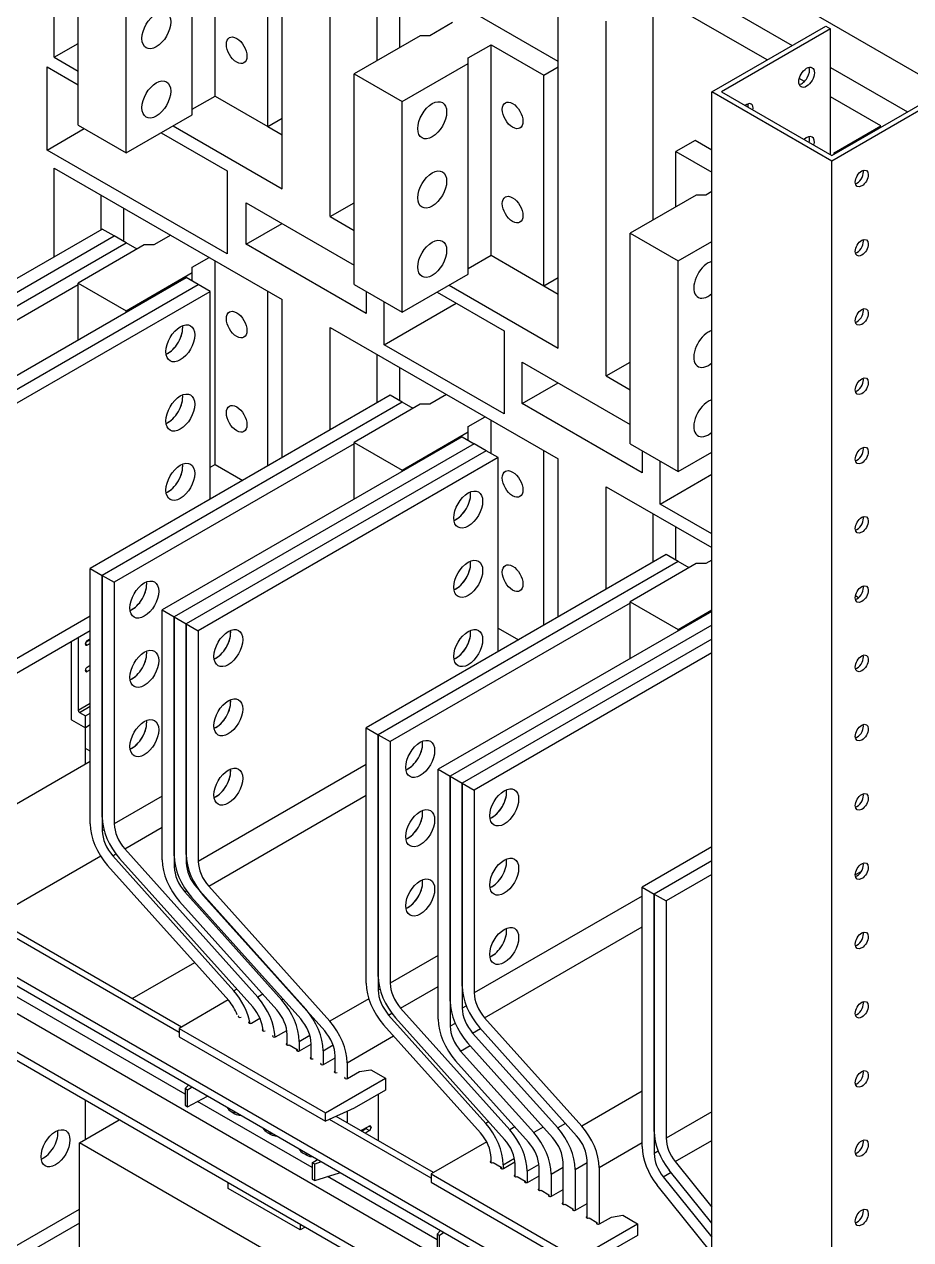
# Model space of a CAD drawing. Header units: millimetres. Extents: x -116965 to 323937, y 291661 to 566926.
# Drawn here: x -20397.6 to -20267, y 325416.1 to 325595.1 of the extents above; entities that cross this region are included whole.
import ezdxf

# ---------------------------------------------------------------- set-up
doc = ezdxf.new("R2010")
doc.units = ezdxf.units.MM
doc.layers.add('ALPHA', color=255, linetype='Continuous')

msp = doc.modelspace()

# ---------------------------------------------------------------- linework, layer by layer
at = {"layer": 'ALPHA'}
for p, q in [((-20397.046915, 325663.562558), (-20212.492046, 325557.009754)), ((-20397.046915, 325657.030585), (-20284.440162, 325592.017045)), ((-20393.157827, 325590.28199), (-20393.157828, 325642.53777)), ((-20359.570255, 325570.890196), (-20359.570256, 325623.145977)), ((-20345.604897, 325589.771679), (-20345.604897, 325623.043915)), ((-20352.499187, 325566.807713), (-20352.499188, 325619.063494)), ((-20369.46975, 325584.566514), (-20369.469751, 325615.593383)), ((-20372.828507, 325581.810838), (-20372.828508, 325612.837707)), ((-20389.622294, 325580.279906), (-20389.622294, 325611.306776)), ((-20361.691576, 325580.075782), (-20361.691576, 325611.102652)), ((-20382.551226, 325576.197423), (-20382.551226, 325607.224293)), ((-20318.911616, 325589.669617), (-20339.417712, 325601.508818)), ((-20342.246139, 325591.710858), (-20342.24614, 325599.875824)), ((-20318.911615, 325547.415919), (-20318.911616, 325599.6717)), ((-20304.946257, 325566.297402), (-20304.946257, 325599.569638)), ((-20288.152472, 325589.873742), (-20304.946257, 325599.569638)), ((-20334.467965, 325595.385093), (-20337.826722, 325593.445914)), ((-20311.840548, 325543.333436), (-20311.840548, 325595.589217)), ((-20296.284197, 325585.178888), (-20279.490411, 325594.874785)), ((-20278.783304, 325594.466537), (-20294.869984, 325585.178888)), ((-20279.490411, 325594.874785), (-20278.783304, 325594.466537)), ((-20278.783304, 325575.89124), (-20278.783304, 325594.466537)), ((-20393.157827, 325590.28199), (-20389.622294, 325592.323231)), ((-20339.240936, 325593.445914), (-20348.963654, 325587.832499)), ((-20337.826722, 325593.445914), (-20339.240936, 325593.445914)), ((-20332.169868, 325590.179927), (-20328.811111, 325592.119107)), ((-20328.811111, 325592.119107), (-20321.032936, 325587.628376)), ((-20328.81111, 325561.092237), (-20328.811111, 325592.119107)), ((-20394.218488, 325588.853121), (-20389.622294, 325586.199507)), ((-20394.218487, 325576.605672), (-20394.218488, 325588.853121)), ((-20393.157827, 325590.28199), (-20389.622294, 325588.240748)), ((-20341.892586, 325583.750017), (-20332.169868, 325589.363431)), ((-20332.169868, 325589.363431), (-20332.169868, 325590.179927)), ((-20332.169868, 325558.336561), (-20332.169868, 325589.363431)), ((-20321.032936, 325587.628376), (-20318.911616, 325588.85312)), ((-20278.783304, 325588.751057), (-20267.469599, 325582.219086)), ((-20348.963654, 325587.832499), (-20341.892586, 325583.750017)), ((-20348.963654, 325556.80563), (-20348.963654, 325587.832499)), ((-20321.032936, 325556.601506), (-20321.032936, 325587.628376)), ((-20282.647957, 325586.695708), (-20283.403936, 325587.132173)), ((-20296.284197, 325115.693354), (-20296.284197, 325585.178888)), ((-20278.606528, 325574.972681), (-20296.284197, 325585.178888)), ((-20294.869984, 325585.178888), (-20278.606528, 325575.789178)), ((-20278.606528, 325575.789178), (-20262.519848, 325585.076826)), ((-20372.828507, 325582.627334), (-20369.46975, 325584.566514)), ((-20369.46975, 325584.566514), (-20361.691576, 325580.075782)), ((-20341.892586, 325552.723147), (-20341.892586, 325583.750017)), ((-20271.358685, 325580.177844), (-20278.783304, 325584.46445)), ((-20261.812742, 325584.668578), (-20278.606528, 325574.972681)), ((-20382.551226, 325576.197423), (-20372.828507, 325581.810838)), ((-20394.218487, 325576.605672), (-20388.73841, 325579.769596)), ((-20389.622294, 325580.279906), (-20382.551226, 325576.197423)), ((-20375.656934, 325580.177844), (-20359.570255, 325570.890196)), ((-20361.691576, 325580.075782), (-20359.570255, 325581.300527)), ((-20361.691576, 325580.075783), (-20359.570255, 325578.851038)), ((-20278.252976, 325576.197423), (-20271.358685, 325580.177844)), ((-20377.424701, 325579.157224), (-20367.701983, 325573.54381)), ((-20298.759073, 325578.034541), (-20301.5875, 325576.401548)), ((-20296.284197, 325576.605671), (-20298.759073, 325578.034541)), ((-20367.701983, 325561.296361), (-20394.218487, 325576.605672)), ((-20301.5875, 325576.401548), (-20296.284197, 325573.339685)), ((-20301.5875, 325568.236582), (-20301.5875, 325576.401548)), ((-20278.252976, 325575.993301), (-20278.252976, 325576.197423)), ((-20278.076201, 325576.095362), (-20278.252976, 325576.197423)), ((-20278.606528, 325105.487147), (-20278.606528, 325574.972681)), ((-20393.157827, 325560.888113), (-20393.157827, 325573.952058)), ((-20393.157827, 325573.952058), (-20359.570255, 325554.560264)), ((-20367.701983, 325573.54381), (-20367.701983, 325561.296361)), ((-20386.263536, 325564.868534), (-20386.263536, 325569.971637)), ((-20298.582296, 325569.971637), (-20308.305014, 325564.358223)), ((-20297.168082, 325569.971637), (-20298.582296, 325569.971637)), ((-20296.284197, 325570.481948), (-20297.168082, 325569.971637)), ((-20382.904779, 325563.133478), (-20382.904779, 325568.032458)), ((-20364.873556, 325568.848954), (-20348.963654, 325559.663368)), ((-20364.873556, 325562.72523), (-20364.873556, 325568.848954)), ((-20352.499187, 325566.807713), (-20348.963654, 325568.848954)), ((-20364.873556, 325562.72523), (-20359.570255, 325565.787092)), ((-20352.499187, 325566.807713), (-20348.963654, 325564.766472)), ((-20430.280933, 325539.455077), (-20386.086759, 325564.970596)), ((-20428.513166, 325538.434456), (-20384.318992, 325563.949975)), ((-20428.513166, 325538.434456), (-20384.318992, 325563.949975)), ((-20384.318992, 325563.949975), (-20386.086759, 325564.970596)), ((-20382.551225, 325562.929354), (-20384.318992, 325563.949975)), ((-20376.010488, 325564.052037), (-20378.485361, 325562.623168)), ((-20308.305014, 325564.358223), (-20301.233946, 325560.27574)), ((-20308.305014, 325533.331353), (-20308.305014, 325564.358223)), ((-20426.745399, 325537.413835), (-20382.551225, 325562.929354)), ((-20426.745399, 325537.413835), (-20382.551225, 325562.929354)), ((-20379.899575, 325562.623168), (-20389.622293, 325557.009754)), ((-20380.960235, 325562.010796), (-20382.551225, 325562.929354)), ((-20378.485361, 325562.623168), (-20379.899575, 325562.623168)), ((-20347.195886, 325552.519023), (-20364.873556, 325562.72523)), ((-20301.233946, 325560.27574), (-20296.284197, 325563.133479)), ((-20372.828507, 325559.357182), (-20370.353634, 325560.786051)), ((-20369.46975, 325530.269491), (-20369.46975, 325560.27574)), ((-20332.169868, 325559.153058), (-20328.81111, 325561.092237)), ((-20328.81111, 325561.092237), (-20321.032936, 325556.601506)), ((-20301.233946, 325529.24887), (-20301.233946, 325560.27574)), ((-20382.551225, 325552.927271), (-20372.828507, 325558.540685)), ((-20372.828507, 325558.540685), (-20372.828507, 325559.357182)), ((-20372.828507, 325557.31594), (-20372.828507, 325558.540685)), ((-20341.892586, 325552.723147), (-20332.169868, 325558.336561)), ((-20424.977632, 325536.393215), (-20389.622293, 325556.80563)), ((-20417.906564, 325532.310732), (-20373.712391, 325557.826251)), ((-20416.138797, 325531.290111), (-20371.944624, 325556.80563)), ((-20416.138797, 325531.290111), (-20371.944624, 325556.80563)), ((-20389.622293, 325557.009754), (-20382.551225, 325552.927271)), ((-20389.622293, 325548.640664), (-20389.622293, 325557.009754)), ((-20371.944624, 325556.80563), (-20373.712391, 325557.826251)), ((-20370.176857, 325555.785009), (-20371.944624, 325556.80563)), ((-20348.963654, 325556.80563), (-20341.892586, 325552.723147)), ((-20334.998295, 325556.703568), (-20318.911615, 325547.415919)), ((-20321.032936, 325556.601506), (-20318.911615, 325557.826251)), ((-20321.032936, 325556.601506), (-20318.911615, 325555.376761)), ((-20414.371031, 325530.26949), (-20370.176857, 325555.785009)), ((-20370.176856, 325525.166388), (-20370.176857, 325555.785009)), ((-20361.691575, 325530.065367), (-20361.691575, 325555.785009)), ((-20359.570255, 325531.290112), (-20359.570255, 325554.560264)), ((-20347.195886, 325555.785009), (-20347.195886, 325552.519023)), ((-20336.766061, 325555.682947), (-20326.866567, 325549.967471)), ((-20382.551225, 325552.723147), (-20382.551225, 325552.927271)), ((-20344.544236, 325547.92623), (-20344.544236, 325554.254078)), ((-20344.544236, 325547.92623), (-20333.937634, 325554.049954)), ((-20352.499187, 325535.372595), (-20352.499187, 325550.477781)), ((-20352.499187, 325550.477781), (-20318.911615, 325531.085988)), ((-20326.866567, 325549.967471), (-20326.866566, 325537.720022)), ((-20326.866566, 325537.720022), (-20344.544236, 325547.92623)), ((-20345.604896, 325539.353016), (-20345.604896, 325546.497361)), ((-20342.246139, 325539.659202), (-20342.246139, 325544.558181)), ((-20324.214916, 325545.374678), (-20308.305014, 325536.189091)), ((-20324.214916, 325539.250953), (-20324.214916, 325545.374678)), ((-20311.840548, 325543.333436), (-20308.305014, 325545.374678)), ((-20324.214916, 325539.250953), (-20318.911615, 325542.312816)), ((-20311.840548, 325543.333436), (-20308.305014, 325541.292195)), ((-20343.660352, 325540.475698), (-20387.854526, 325514.96018)), ((-20341.892585, 325539.455078), (-20343.660352, 325540.475698)), ((-20335.351848, 325540.57776), (-20337.826721, 325539.148891)), ((-20341.892585, 325539.455078), (-20386.086759, 325513.93956)), ((-20341.892585, 325539.455078), (-20386.086759, 325513.93956)), ((-20339.240935, 325539.148891), (-20348.963653, 325533.535477)), ((-20340.301595, 325538.536519), (-20341.892585, 325539.455078)), ((-20337.826721, 325539.148891), (-20339.240935, 325539.148891)), ((-20306.537247, 325529.044746), (-20324.214916, 325539.250953)), ((-20332.169867, 325535.882905), (-20329.694994, 325537.311774)), ((-20328.81111, 325531.902485), (-20328.81111, 325536.801464)), ((-20341.892585, 325529.452994), (-20332.169867, 325535.066409)), ((-20332.169867, 325535.066409), (-20332.169867, 325535.882905)), ((-20332.169867, 325533.841664), (-20332.169867, 325535.066409)), ((-20348.963653, 325533.331353), (-20384.318992, 325512.918939)), ((-20333.053751, 325534.351974), (-20377.247925, 325508.836455)), ((-20331.285983, 325533.331353), (-20375.480157, 325507.815835)), ((-20348.963653, 325533.535477), (-20341.892585, 325529.452994)), ((-20348.963653, 325525.166387), (-20348.963653, 325533.535477)), ((-20333.053751, 325534.351974), (-20331.285984, 325533.331353)), ((-20329.518216, 325532.310733), (-20331.285983, 325533.331353)), ((-20308.305014, 325533.331353), (-20301.233946, 325529.24887)), ((-20329.518216, 325532.310733), (-20373.71239, 325506.795215)), ((-20329.518216, 325532.310733), (-20373.71239, 325506.795215)), ((-20327.75045, 325531.290112), (-20371.944623, 325505.774594)), ((-20327.75045, 325531.290112), (-20329.518216, 325532.310733)), ((-20327.75045, 325502.712731), (-20327.75045, 325531.290112)), ((-20321.032935, 325506.59109), (-20321.032935, 325532.310733)), ((-20306.537247, 325532.310732), (-20306.537247, 325529.044746)), ((-20301.233946, 325529.24887), (-20296.284197, 325532.106609)), ((-20370.176856, 325529.861243), (-20369.46975, 325530.269491)), ((-20369.46975, 325530.269491), (-20365.403885, 325527.922064)), ((-20318.911615, 325507.815835), (-20318.911615, 325531.085988)), ((-20303.885596, 325524.451953), (-20303.885596, 325530.779801)), ((-20341.892585, 325529.24887), (-20341.892585, 325529.452994)), ((-20303.885596, 325524.451953), (-20296.284197, 325528.840623)), ((-20311.840547, 325511.898318), (-20311.840547, 325527.003505)), ((-20311.840547, 325527.003505), (-20296.284197, 325518.022042)), ((-20296.284197, 325520.063283), (-20303.885596, 325524.451953)), ((-20304.946256, 325515.878739), (-20304.946256, 325523.023084)), ((-20301.587499, 325516.184925), (-20301.587499, 325521.083905)), ((-20303.001713, 325517.001422), (-20347.195886, 325491.485903)), ((-20301.233946, 325515.980801), (-20303.001713, 325517.001422)), ((-20301.233946, 325515.980801), (-20345.428119, 325490.465282)), ((-20301.233946, 325515.980801), (-20345.428119, 325490.465282)), ((-20298.582295, 325515.674615), (-20308.305013, 325510.061201)), ((-20299.642955, 325515.062242), (-20301.233946, 325515.980801)), ((-20297.168082, 325515.674615), (-20298.582295, 325515.674615)), ((-20296.284197, 325516.184926), (-20297.168082, 325515.674615)), ((-20387.854526, 325514.96018), (-20386.086759, 325513.93956)), ((-20387.854526, 325477.310717), (-20387.854526, 325514.96018)), ((-20386.086759, 325513.93956), (-20384.318992, 325512.918939)), ((-20386.086759, 325478.331338), (-20386.086759, 325513.93956)), ((-20386.086759, 325513.93956), (-20386.086759, 325476.290097)), ((-20384.318992, 325512.918939), (-20384.318992, 325477.310717)), ((-20308.305013, 325509.857076), (-20343.660352, 325489.444661)), ((-20308.305013, 325510.061201), (-20301.233946, 325505.978718)), ((-20308.305013, 325501.692111), (-20308.305013, 325510.061201)), ((-20274.672772, 325510.647783), (-20275.115664, 325510.903487)), ((-20377.247925, 325508.836455), (-20375.480158, 325507.815834)), ((-20377.247924, 325472.003489), (-20377.247925, 325508.836455)), ((-20296.284197, 325508.632332), (-20336.589285, 325485.362178)), ((-20301.233946, 325505.978718), (-20296.284197, 325508.836456)), ((-20387.854526, 325507.929339), (-20414.37103, 325492.620028)), ((-20375.480158, 325507.815834), (-20375.480157, 325470.982868)), ((-20375.480157, 325507.815835), (-20373.71239, 325506.795215)), ((-20375.480157, 325472.615862), (-20375.480157, 325507.815835)), ((-20373.71239, 325506.795215), (-20373.71239, 325471.595241)), ((-20373.71239, 325506.795215), (-20371.944623, 325505.774594)), ((-20373.71239, 325472.819986), (-20373.71239, 325506.795215)), ((-20296.284197, 325506.591091), (-20334.821518, 325484.341558)), ((-20296.284197, 325506.591091), (-20334.821518, 325484.341558)), ((-20415.665447, 325489.758921), (-20387.854526, 325505.815564)), ((-20389.622292, 325504.794944), (-20389.622292, 325494.041538)), ((-20388.469731, 325504.163421), (-20387.854526, 325504.487724)), ((-20388.305721, 325504.33233), (-20387.854526, 325504.611022)), ((-20371.944623, 325505.774594), (-20371.944623, 325471.799366)), ((-20296.284197, 325504.549849), (-20333.053751, 325483.320937)), ((-20296.284197, 325504.549849), (-20333.053751, 325483.320937)), ((-20327.75045, 325506.182842), (-20324.745245, 325504.447787)), ((-20301.233946, 325505.774594), (-20301.233946, 325505.978718)), ((-20390.695815, 325504.175145), (-20390.695815, 325492.777862)), ((-20390.622592, 325492.6758), (-20390.622592, 325504.217421)), ((-20388.561632, 325503.822392), (-20388.561632, 325503.87858)), ((-20388.307985, 325503.662937), (-20388.561382, 325503.809236)), ((-20387.854526, 325503.901977), (-20388.307985, 325503.662937)), ((-20296.284197, 325502.508608), (-20331.285984, 325482.300316)), ((-20388.561632, 325499.91389), (-20388.561632, 325499.970079)), ((-20388.305721, 325499.755641), (-20388.561471, 325499.903298)), ((-20388.307985, 325500.42242), (-20387.854526, 325500.70699)), ((-20387.854526, 325499.997945), (-20388.305721, 325499.755641)), ((-20296.284197, 325395.547555), (-20469.878912, 325495.77251)), ((-20296.284197, 325394.32281), (-20469.878912, 325494.547765)), ((-20387.854526, 325495.062159), (-20389.622292, 325494.041538)), ((-20389.445516, 325493.735352), (-20387.854526, 325494.65391)), ((-20389.445516, 325493.735352), (-20388.561632, 325493.225042)), ((-20390.622592, 325492.6758), (-20388.561632, 325491.485904)), ((-20388.561632, 325493.225042), (-20387.854526, 325493.63329)), ((-20388.561632, 325491.485904), (-20388.561632, 325493.225042)), ((-20387.854526, 325491.894152), (-20388.561632, 325491.485904)), ((-20388.561632, 325486.178676), (-20388.561632, 325491.485904)), ((-20347.195886, 325491.485903), (-20345.428119, 325490.465282)), ((-20347.195886, 325453.83644), (-20347.195886, 325491.485903)), ((-20345.428119, 325490.465282), (-20343.660352, 325489.444661)), ((-20345.428119, 325454.857061), (-20345.428119, 325490.465282)), ((-20345.428119, 325490.465282), (-20345.428119, 325452.815819)), ((-20296.284197, 325390.240327), (-20466.696931, 325488.628165)), ((-20387.854526, 325488.015794), (-20388.561632, 325488.424042)), ((-20343.660352, 325489.444661), (-20343.660352, 325453.83644)), ((-20415.083341, 325470.86636), (-20387.854526, 325486.586924)), ((-20296.284197, 325384.524851), (-20469.878912, 325484.749806)), ((-20347.195886, 325486.088056), (-20371.944623, 325471.799366)), ((-20336.589285, 325485.362178), (-20334.821518, 325484.341558)), ((-20336.589284, 325448.529212), (-20336.589285, 325485.362178)), ((-20296.284197, 325383.300106), (-20469.878912, 325483.525061)), ((-20334.821518, 325484.341558), (-20334.821517, 325447.508592)), ((-20334.821518, 325484.341558), (-20333.053751, 325483.320937)), ((-20334.821517, 325451.182826), (-20334.821518, 325484.341558)), ((-20333.053751, 325483.320937), (-20333.05375, 325450.162206)), ((-20333.053751, 325483.320937), (-20331.285984, 325482.300316)), ((-20333.05375, 325453.428192), (-20333.053751, 325483.320937)), ((-20374.77305, 325446.578591), (-20435.34517, 325481.549921)), ((-20374.4247, 325447.392083), (-20434.363291, 325481.997645)), ((-20377.247924, 325481.3932), (-20384.318992, 325477.310717)), ((-20370.413609, 325468.140444), (-20347.195886, 325481.545203)), ((-20331.285984, 325482.300316), (-20331.285983, 325452.407571)), ((-20385.822975, 325476.442393), (-20386.086759, 325476.290097)), ((-20382.787977, 325473.651796), (-20377.247924, 325476.850348)), ((-20373.889167, 325437.495067), (-20435.622857, 325473.13703)), ((-20386.326006, 325472.568353), (-20402.178642, 325463.415829)), ((-20384.555744, 325472.631176), (-20384.084546, 325472.903222)), ((-20384.555744, 325472.631176), (-20366.71814, 325452.728048)), ((-20363.929696, 325450.357541), (-20383.535068, 325472.233136)), ((-20382.787977, 325473.651796), (-20363.182606, 325451.776201)), ((-20296.284197, 325473.931227), (-20306.537246, 325468.011626)), ((-20367.46523, 325451.309388), (-20385.302835, 325471.212516)), ((-20375.30338, 325471.08493), (-20375.480157, 325470.982868)), ((-20373.607748, 325471.655657), (-20373.71239, 325471.595241)), ((-20296.284197, 325471.889985), (-20304.769479, 325466.991005)), ((-20296.284197, 325471.889985), (-20304.769479, 325466.991005)), ((-20296.284197, 325469.848744), (-20303.001713, 325465.970385)), ((-20274.252931, 325470.321053), (-20275.141704, 325469.807919)), ((-20274.252931, 325470.321053), (-20275.141704, 325469.807919)), ((-20373.949143, 325467.323947), (-20373.686512, 325467.475577)), ((-20373.949143, 325467.323947), (-20359.647072, 325451.365754)), ((-20372.181376, 325467.93632), (-20372.116964, 325467.973509)), ((-20372.181376, 325467.93632), (-20356.111538, 325450.00566)), ((-20370.413609, 325468.140444), (-20352.576004, 325448.237317)), ((-20306.537246, 325468.011626), (-20304.769479, 325466.991005)), ((-20306.537246, 325429.771061), (-20306.537246, 325468.011626)), ((-20304.769479, 325466.991005), (-20303.001713, 325465.970385)), ((-20304.769479, 325432.016426), (-20304.769479, 325466.991005)), ((-20304.769479, 325466.991005), (-20304.769479, 325428.75044)), ((-20360.394162, 325449.947094), (-20374.696233, 325465.905287)), ((-20356.858629, 325448.587), (-20372.928466, 325466.51766)), ((-20353.323095, 325446.818657), (-20371.160699, 325466.721784)), ((-20306.537246, 325466.696261), (-20331.285983, 325452.407571)), ((-20303.001713, 325465.970385), (-20303.001712, 325430.995806)), ((-20329.754969, 325448.74865), (-20306.537246, 325462.153409)), ((-20336.589284, 325457.918923), (-20343.660352, 325453.83644)), ((-20381.672546, 325451.576629), (-20372.467656, 325456.891074)), ((-20366.280595, 325452.980665), (-20366.71814, 325452.728048)), ((-20345.164335, 325452.968115), (-20345.428119, 325452.815819)), ((-20342.129337, 325450.177519), (-20336.589284, 325453.37607)), ((-20367.524733, 325451.375781), (-20374.77305, 325447.190964)), ((-20362.425302, 325452.213431), (-20363.182606, 325451.776201)), ((-20359.450645, 325451.479161), (-20359.647072, 325451.365754)), ((-20346.820161, 325451.560454), (-20352.576004, 325448.237317)), ((-20343.897104, 325449.156898), (-20343.425906, 325449.428945)), ((-20343.897104, 325449.156898), (-20329.595033, 325433.198705)), ((-20342.129337, 325450.177519), (-20326.059499, 325432.246859)), ((-20332.451882, 325450.509694), (-20333.05375, 325450.162206)), ((-20374.77305, 325447.190964), (-20374.77305, 325445.966219)), ((-20374.77305, 325447.190964), (-20353.206293, 325434.739391)), ((-20364.113415, 325447.976842), (-20362.863439, 325448.698516)), ((-20330.342124, 325431.780045), (-20344.644195, 325447.738238)), ((-20326.80659, 325430.828199), (-20342.876428, 325448.758859)), ((-20334.083956, 325447.934423), (-20334.821517, 325447.508592)), ((-20331.522736, 325446.503284), (-20330.361837, 325447.17353)), ((-20316.199988, 325431.371797), (-20330.502059, 325447.32999)), ((-20329.754969, 325448.74865), (-20315.452898, 325432.790457)), ((-20374.77305, 325445.966219), (-20353.206293, 325433.514646)), ((-20362.414265, 325447.039079), (-20362.451714, 325447.017458)), ((-20362.451714, 325447.017458), (-20362.451714, 325446.813334)), ((-20360.577881, 325445.9356), (-20358.911436, 325446.897723)), ((-20358.863148, 325444.748739), (-20358.863148, 325446.288173)), ((-20357.095381, 325445.267552), (-20355.518248, 325446.17811)), ((-20350.024313, 325442.139115), (-20343.171841, 325446.095392)), ((-20331.522736, 325446.503284), (-20318.988432, 325432.517559)), ((-20358.863148, 325445.006835), (-20358.916181, 325444.976217)), ((-20358.916181, 325444.976217), (-20358.916181, 325444.772093)), ((-20358.562627, 325444.772093), (-20357.395901, 325444.098483)), ((-20357.395901, 325444.098483), (-20357.395901, 325443.894359)), ((-20357.095381, 325445.267552), (-20357.095381, 325443.871005)), ((-20357.042348, 325443.894359), (-20355.327614, 325444.884361)), ((-20355.327614, 325442.707497), (-20355.327614, 325444.928079)), ((-20353.559847, 325443.907458), (-20352.094235, 325444.75363)), ((-20353.559847, 325443.907458), (-20353.559847, 325441.829763)), ((-20333.290503, 325443.849671), (-20331.888485, 325444.659126)), ((-20333.290503, 325443.849671), (-20322.523966, 325431.836412)), ((-20319.735522, 325431.098899), (-20332.269826, 325445.084624)), ((-20355.327614, 325442.965594), (-20355.380647, 325442.934975)), ((-20355.380647, 325442.934975), (-20355.380647, 325442.730851)), ((-20353.506814, 325441.853117), (-20351.79208, 325442.843119)), ((-20351.79208, 325440.666256), (-20351.79208, 325443.159736)), ((-20350.024313, 325442.139115), (-20350.024313, 325439.788522)), ((-20323.271056, 325430.417752), (-20334.037593, 325442.43101)), ((-20351.79208, 325440.924352), (-20351.845113, 325440.893734)), ((-20351.845113, 325440.893734), (-20351.845113, 325440.68961)), ((-20349.97128, 325439.811876), (-20348.203513, 325440.832497)), ((-20348.203513, 325440.832497), (-20346.53048, 325441.091316)), ((-20346.53048, 325441.091316), (-20344.367459, 325439.842494)), ((-20373.889167, 325438.311563), (-20373.37481, 325438.831096)), ((-20373.535613, 325438.107439), (-20373.889167, 325438.311563)), ((-20373.889167, 325438.311563), (-20373.889166, 325435.862074)), ((-20372.857969, 325438.532698), (-20373.535613, 325438.107439)), ((-20353.206293, 325434.739391), (-20344.367459, 325439.842494)), ((-20344.367459, 325439.842494), (-20344.367458, 325438.103357)), ((-20388.561631, 325430.861033), (-20388.561631, 325436.576508)), ((-20373.535613, 325435.657949), (-20373.535613, 325438.107439)), ((-20373.535613, 325435.657949), (-20370.578621, 325437.216716)), ((-20355.150837, 325426.676487), (-20372.057117, 325436.437333)), ((-20344.367458, 325438.103357), (-20348.963653, 325435.449743)), ((-20345.428119, 325437.490984), (-20345.428119, 325430.650899)), ((-20306.537246, 325437.937911), (-20315.452898, 325432.790457)), ((-20373.889166, 325435.862074), (-20373.535613, 325435.657949)), ((-20367.083264, 325434.933309), (-20366.552934, 325434.627122)), ((-20348.963653, 325435.449232), (-20353.206293, 325433.514646)), ((-20353.206293, 325433.514646), (-20353.206293, 325434.739391)), ((-20350.030841, 325434.962609), (-20350.024313, 325434.958839)), ((-20350.024313, 325434.958839), (-20350.024313, 325433.304513)), ((-20348.963653, 325435.449743), (-20348.963653, 325435.449232)), ((-20296.284197, 325434.874165), (-20303.001712, 325430.995806)), ((-20389.445515, 325430.350722), (-20383.611885, 325433.71877)), ((-20337.649944, 325425.145556), (-20352.613677, 325433.784871)), ((-20337.301594, 325425.959048), (-20351.631797, 325434.232595)), ((-20347.988865, 325432.129346), (-20346.74469, 325432.797502)), ((-20346.754111, 325432.792443), (-20346.488779, 325432.639253)), ((-20329.157489, 325433.451322), (-20329.595033, 325433.198705)), ((-20317.827533, 325433.187804), (-20318.988432, 325432.517559)), ((-20361.779963, 325431.871447), (-20361.249633, 325431.56526)), ((-20347.860882, 325432.055456), (-20347.269393, 325432.435341)), ((-20347.549439, 325432.255481), (-20347.549439, 325432.36533)), ((-20346.739063, 325432.129155), (-20347.330552, 325431.74927)), ((-20347.269393, 325432.435341), (-20346.739063, 325432.129155)), ((-20346.488779, 325432.579361), (-20346.807856, 325432.76358)), ((-20346.488779, 325432.639253), (-20346.488779, 325432.579361)), ((-20325.302195, 325432.684089), (-20326.059499, 325432.246859)), ((-20321.121948, 325432.645867), (-20322.523966, 325431.836412)), ((-20389.445515, 325406.672321), (-20389.445515, 325430.350722)), ((-20345.251342, 325404.835204), (-20389.445515, 325430.350722)), ((-20329.453539, 325430.490125), (-20337.649944, 325425.757928)), ((-20312.901207, 325426.692255), (-20306.537246, 325430.36649)), ((-20301.675887, 325427.57869), (-20296.284197, 325430.691583)), ((-20356.476662, 325428.809584), (-20355.946332, 325428.503398)), ((-20355.150837, 325427.373459), (-20354.383357, 325427.866376)), ((-20353.844869, 325427.555479), (-20354.797283, 325427.169335)), ((-20328.811109, 325427.656283), (-20328.864142, 325427.625664)), ((-20328.864142, 325427.625664), (-20328.864142, 325427.42154)), ((-20328.811109, 325427.398186), (-20328.811109, 325428.121124)), ((-20328.510589, 325427.42154), (-20327.343863, 325426.74793)), ((-20327.043342, 325427.100503), (-20325.376234, 325428.063009)), ((-20326.990309, 325426.543806), (-20325.292465, 325427.524057)), ((-20318.204508, 325421.274462), (-20318.204508, 325427.439977)), ((-20316.436741, 325426.419357), (-20314.668974, 325427.439977)), ((-20314.668974, 325419.23322), (-20314.668974, 325427.712876)), ((-20304.167611, 325429.097929), (-20304.769479, 325428.75044)), ((-20301.675887, 325427.57869), (-20296.284197, 325420.871337)), ((-20355.150837, 325427.373459), (-20355.150837, 325424.965413)), ((-20354.797283, 325427.169335), (-20355.150837, 325427.373459)), ((-20354.797283, 325424.761289), (-20354.797283, 325427.169335)), ((-20354.797283, 325424.761289), (-20351.155683, 325425.928123)), ((-20351.155683, 325425.928123), (-20351.155683, 325426.002877)), ((-20351.155683, 325425.928123), (-20351.088586, 325425.964138)), ((-20337.649944, 325425.757928), (-20337.649944, 325424.533183)), ((-20337.649944, 325425.757928), (-20316.083187, 325413.306355)), ((-20327.343863, 325426.74793), (-20327.343863, 325426.543806)), ((-20327.043342, 325427.100503), (-20327.043342, 325426.520452)), ((-20325.275575, 325425.615041), (-20325.328608, 325425.584423)), ((-20325.275575, 325425.356945), (-20325.275575, 325427.169277)), ((-20323.507808, 325426.148657), (-20321.761199, 325427.157062)), ((-20323.507808, 325426.148657), (-20323.507808, 325424.479211)), ((-20321.740042, 325423.315703), (-20321.740042, 325426.758831)), ((-20319.972275, 325425.73821), (-20318.204508, 325426.758831)), ((-20319.972275, 325425.73821), (-20319.972275, 325422.43797)), ((-20316.436741, 325426.419357), (-20316.436741, 325420.396728)), ((-20312.901207, 325426.692255), (-20312.901207, 325418.355487)), ((-20303.443654, 325425.333324), (-20302.29755, 325425.995027)), ((-20296.284197, 325418.514314), (-20302.55977, 325426.321233)), ((-20367.525205, 325423.614625), (-20367.525205, 325424.431121)), ((-20355.150837, 325424.965413), (-20354.797283, 325424.761289)), ((-20336.766061, 325416.062032), (-20352.891364, 325425.37198)), ((-20337.649944, 325424.533183), (-20316.083187, 325412.081611)), ((-20325.328608, 325425.584423), (-20325.328608, 325425.380299)), ((-20324.975055, 325425.380299), (-20323.808329, 325424.706689)), ((-20323.808329, 325424.706689), (-20323.808329, 325424.502565)), ((-20323.454775, 325424.502565), (-20321.740042, 325425.492567)), ((-20296.284197, 325414.069817), (-20304.327537, 325424.075868)), ((-20303.443654, 325425.333324), (-20296.284197, 325416.426839)), ((-20356.918604, 325417.490901), (-20367.525205, 325423.614625)), ((-20321.740042, 325423.5738), (-20321.793075, 325423.543181)), ((-20321.793075, 325423.543181), (-20321.793075, 325423.339057)), ((-20321.439521, 325423.339057), (-20320.272795, 325422.665448)), ((-20320.272795, 325422.665448), (-20320.272795, 325422.461323)), ((-20319.919242, 325422.461323), (-20318.204508, 325423.451326)), ((-20433.109358, 325395.343431), (-20389.445515, 325420.552764)), ((-20318.204508, 325421.532559), (-20318.257541, 325421.50194)), ((-20318.257541, 325421.50194), (-20318.257541, 325421.297816)), ((-20317.903987, 325421.297816), (-20316.737261, 325420.624206)), ((-20316.737261, 325420.624206), (-20316.737261, 325420.420082)), ((-20316.383708, 325420.420082), (-20314.668974, 325421.410084)), ((-20389.445515, 325418.511522), (-20431.341591, 325394.322811)), ((-20314.668974, 325419.491317), (-20314.722007, 325419.460698)), ((-20314.722007, 325419.460698), (-20314.722007, 325419.256574)), ((-20314.368453, 325419.256574), (-20313.201727, 325418.582965)), ((-20313.201727, 325418.582965), (-20313.201727, 325418.378841)), ((-20312.848174, 325418.378841), (-20311.080407, 325419.399461)), ((-20311.080407, 325419.399461), (-20309.407374, 325419.65828)), ((-20309.407374, 325419.65828), (-20307.244353, 325418.409459)), ((-20356.918604, 325418.307397), (-20356.918604, 325417.490901)), ((-20356.211497, 325417.899149), (-20356.918604, 325417.490901)), ((-20355.327614, 325417.388838), (-20355.327614, 325417.388839)), ((-20336.766061, 325416.878528), (-20336.251704, 325417.398061)), ((-20336.412507, 325416.674404), (-20336.766061, 325416.878528)), ((-20336.766061, 325416.878528), (-20336.76606, 325414.429038)), ((-20335.734863, 325417.099662), (-20336.412507, 325416.674404)), ((-20336.412507, 325414.224914), (-20336.412507, 325416.674404)), ((-20316.083187, 325413.306355), (-20307.244353, 325418.409459)), ((-20307.244352, 325416.670321), (-20311.840547, 325414.016708)), ((-20307.244353, 325418.409459), (-20307.244352, 325416.670321)), ((-20353.559847, 325416.368218), (-20353.559847, 325416.368217))]:
    msp.add_line(p, q, dxfattribs=at)
for centre, major_axis, ratio, start_param, end_param in [((-20378.131809, 325594.26241), (1.5, 2.598076), 0.5773502692, 2.3561944902, 8.6393797974), ((-20366.28777, 325591.30261), (-1.075, 1.861955), 0.5773502606, 0.7853981559, 7.0685834631), ((-20282.318838, 325587.322192), (0.8125, 1.407291), 0.5773502692, 2.3561944902, 8.6393797974), ((-20283.025945, 325587.73044), (0.8125, 1.407291), 0.5773502692, 3.5917893435, 5.8329886172), ((-20378.131808, 325584.056203), (1.5, 2.598076), 0.5773502692, 2.3561944902, 8.6393797974), ((-20337.473169, 325580.994341), (1.5, 2.598076), 0.5773502692, 2.3561944902, 8.6393797974), ((-20325.62913, 325581.708775), (-1.075, 1.861955), 0.5773502606, 0.7853981559, 7.0685834631), ((-20291.157673, 325582.219088), (0.675, 1.169134), 0.5773502692, 5.2636745788, 7.3026960355), ((-20291.86478, 325582.627336), (0.675, 1.169134), 0.5773502692, 5.2636745788, 5.7318997087), ((-20282.318838, 325577.115985), (0.8125, 1.407291), 0.5773502692, 5.1625856703, 7.403784944), ((-20283.025945, 325577.524233), (0.8125, 1.407291), 0.5773502692, 5.1625856703, 5.8329886172), ((-20337.473169, 325570.788134), (1.5, 2.598076), 0.5773502692, 2.3561944902, 8.6393797974), ((-20274.18711, 325572.421129), (0.675, 1.169134), 0.5773502692, 2.3561944902, 8.6393797974), ((-20274.894217, 325572.829378), (0.675, 1.169134), 0.5773502692, 3.926990817, 5.7318997087), ((-20274.894217, 325572.829378), (0.675, 1.169134), 0.5773502692, 3.692878252, 3.926990817), ((-20325.62913, 325567.828334), (-1.075, 1.861955), 0.5773502606, 0.7853981559, 7.0685834631), ((-20337.473168, 325560.581926), (1.5, 2.598076), 0.5773502692, 2.3561944902, 8.6393797974), ((-20274.18711, 325562.214922), (0.675, 1.169134), 0.5773502692, 2.3561944902, 8.6393797974), ((-20274.894217, 325562.62317), (0.675, 1.169134), 0.5773502692, 3.926990817, 5.7318997087), ((-20296.814529, 325557.520064), (1.5, 2.598076), 0.5773502692, 0.7853981783, 4.1796717916), ((-20296.814529, 325557.520064), (1.5, 2.598076), 0.5773502692, 0.5327171888, 0.7853981783), ((-20274.894217, 325562.62317), (0.675, 1.169134), 0.5773502692, 3.692878252, 3.926990817), ((-20366.287769, 325550.88603), (-1.075, 1.861955), 0.5773502606, 0.7853981559, 7.0685834631), ((-20274.18711, 325552.008715), (0.675, 1.169134), 0.5773502692, 2.3561944902, 8.6393797974), ((-20274.894217, 325552.416963), (0.675, 1.169134), 0.5773502692, 3.926990817, 5.7318997087), ((-20374.596274, 325548.130354), (1.5, 2.598076), 0.5773502692, 2.3561944902, 8.6393797974), ((-20274.894217, 325552.416963), (0.675, 1.169134), 0.5773502692, 3.692878252, 3.926990817), ((-20376.364041, 325549.150974), (1.5, 2.598076), 0.5773502692, 3.7717298997, 5.6530480611), ((-20376.364041, 325549.150974), (1.5, 2.598076), 0.5773502692, 3.9269908319, 5.6530480611), ((-20296.814529, 325547.313857), (1.5, 2.598076), 0.5773502692, 0.7853981783, 4.1796717275), ((-20296.814529, 325547.313857), (1.5, 2.598076), 0.5773502692, 0.5327172529, 0.7853981783), ((-20376.364041, 325549.150974), (1.5, 2.598076), 0.5773502692, 3.7717298997, 3.9269908319), ((-20274.18711, 325541.802507), (0.675, 1.169134), 0.5773502692, 2.3561944902, 8.6393797974), ((-20274.894217, 325542.210756), (0.675, 1.169134), 0.5773502692, 3.926990817, 5.7318997087), ((-20374.596274, 325537.924147), (1.5, 2.598076), 0.5773502692, 2.3561944902, 8.6393797974), ((-20376.364041, 325538.944767), (1.5, 2.598076), 0.5773502692, 3.7717298997, 5.6530480611), ((-20376.364041, 325538.944767), (1.5, 2.598076), 0.5773502692, 3.9269908319, 5.6530480611), ((-20274.894217, 325542.210756), (0.675, 1.169134), 0.5773502692, 3.692878252, 3.926990817), ((-20366.287769, 325537.005588), (-1.075, 1.861955), 0.5773502606, 0.7853981559, 7.0685834631), ((-20296.814529, 325537.10765), (1.5, 2.598076), 0.5773502692, 0.7853981783, 4.1796716634), ((-20296.814529, 325537.10765), (1.5, 2.598076), 0.5773502692, 0.532717317, 0.7853981783), ((-20376.364041, 325538.944767), (1.5, 2.598076), 0.5773502692, 3.7717298997, 3.9269908319), ((-20274.18711, 325531.5963), (0.675, 1.169134), 0.5773502692, 2.3561944902, 8.6393797974), ((-20274.894217, 325532.004548), (0.675, 1.169134), 0.5773502692, 3.926990817, 5.7318997087), ((-20374.596274, 325527.717939), (1.5, 2.598076), 0.5773502692, 2.3561944902, 8.6393797974), ((-20376.364041, 325528.73856), (1.5, 2.598076), 0.5773502692, 3.7717298997, 5.6530480611), ((-20376.364041, 325528.73856), (1.5, 2.598076), 0.5773502692, 3.9269908319, 5.6530480611), ((-20325.629129, 325527.411753), (-1.075, 1.861955), 0.5773502606, 0.7853981559, 7.0685834631), ((-20274.894217, 325532.004548), (0.675, 1.169134), 0.5773502692, 3.692878252, 3.926990817), ((-20376.364041, 325528.73856), (1.5, 2.598076), 0.5773502692, 3.7717298997, 3.9269908319), ((-20332.169867, 325523.635456), (1.5, 2.598076), 0.5773502692, 2.3561944902, 8.6393797974), ((-20333.937634, 325524.656077), (1.5, 2.598076), 0.5773502692, 3.7717298997, 5.6530480611), ((-20333.937634, 325524.656077), (1.5, 2.598076), 0.5773502692, 3.926990817, 5.6530480611), ((-20274.18711, 325521.390093), (0.675, 1.169134), 0.5773502692, 2.3561944902, 8.6393797974), ((-20274.894217, 325521.798341), (0.675, 1.169134), 0.5773502692, 3.926990817, 5.7318997087), ((-20333.937634, 325524.656077), (1.5, 2.598076), 0.5773502692, 3.7717298997, 3.926990817), ((-20274.894217, 325521.798341), (0.675, 1.169134), 0.5773502692, 3.692878252, 3.926990817), ((-20332.169867, 325513.429249), (1.5, 2.598076), 0.5773502692, 2.3561944902, 8.6393797974), ((-20333.937634, 325514.44987), (1.5, 2.598076), 0.5773502692, 3.7717298997, 5.6530480611), ((-20333.937634, 325514.44987), (1.5, 2.598076), 0.5773502692, 3.926990817, 5.6530480611), ((-20325.629129, 325513.531311), (-1.075, 1.861955), 0.5773502606, 0.7853981559, 7.0685834631), ((-20379.899575, 325510.367387), (1.5, 2.598076), 0.5773502692, 2.3561944902, 8.6393797974), ((-20381.667342, 325511.388008), (1.5, 2.598076), 0.5773502692, 3.7717298997, 5.6530480611), ((-20381.667342, 325511.388008), (1.5, 2.598076), 0.5773502692, 3.926990817, 5.6530480611), ((-20333.937634, 325514.44987), (1.5, 2.598076), 0.5773502692, 3.7717298997, 3.926990817), ((-20274.18711, 325511.183886), (0.675, 1.169134), 0.5773502692, 2.3561944902, 8.6393797974), ((-20274.894217, 325511.592134), (0.675, 1.169134), 0.5773502692, 3.926990817, 5.7318997087), ((-20274.894217, 325511.592134), (0.675, 1.169134), 0.5773502692, 3.692878252, 3.926990817), ((-20381.667342, 325511.388008), (1.5, 2.598076), 0.5773502692, 3.7717298997, 3.926990817), ((-20367.525206, 325503.223042), (1.5, 2.598076), 0.5773502692, 2.3561944902, 8.6393797974), ((-20332.169867, 325503.223042), (1.5, 2.598076), 0.5773502692, 2.3561944902, 8.6393797974), ((-20369.292973, 325504.243663), (1.5, 2.598076), 0.5773502692, 3.7717298997, 5.6530480611), ((-20369.292973, 325504.243663), (1.5, 2.598076), 0.5773502692, 3.926990817, 5.6530480611), ((-20333.937634, 325504.243663), (1.5, 2.598076), 0.5773502692, 3.7717298997, 5.6530480611), ((-20333.937634, 325504.243663), (1.5, 2.598076), 0.5773502692, 3.926990817, 5.6530480611), ((-20388.296467, 325504.031673), (0.1875, 0.32476), 0.5773502692, 0.8203047633, 2.3561945051), ((-20388.296467, 325503.975485), (0.1875, 0.32476), 0.5773502692, 2.3561945051, 3.8835399365), ((-20379.899575, 325500.16118), (1.5, 2.598076), 0.5773502692, 2.3561944902, 8.6393797974), ((-20381.667342, 325501.181801), (1.5, 2.598076), 0.5773502692, 3.7717298997, 5.6530480611), ((-20381.667342, 325501.181801), (1.5, 2.598076), 0.5773502692, 3.926990817, 5.6530480611), ((-20369.292973, 325504.243663), (1.5, 2.598076), 0.5773502692, 3.7717298997, 3.926990817), ((-20333.937634, 325504.243663), (1.5, 2.598076), 0.5773502692, 3.7717298997, 3.926990817), ((-20274.18711, 325500.977678), (0.675, 1.169134), 0.5773502692, 2.3561944902, 8.6393797974), ((-20274.894217, 325501.385927), (0.675, 1.169134), 0.5773502692, 3.926990817, 5.7318997087), ((-20388.296467, 325500.123172), (0.1875, 0.32476), 0.5773502692, 0.8288490737, 2.3561945051), ((-20388.296467, 325500.066984), (0.1875, 0.32476), 0.5773502692, 2.3561945051, 3.8920842468), ((-20274.894217, 325501.385927), (0.675, 1.169134), 0.5773502692, 3.692878252, 3.926990817), ((-20381.667342, 325501.181801), (1.5, 2.598076), 0.5773502692, 3.7717298997, 3.926990817), ((-20367.525206, 325493.016835), (1.5, 2.598076), 0.5773502692, 2.3561944902, 8.6393797974), ((-20369.292973, 325494.037455), (1.5, 2.598076), 0.5773502692, 3.7717298997, 5.6530480611), ((-20369.292973, 325494.037455), (1.5, 2.598076), 0.5773502692, 3.926990817, 5.6530480611), ((-20389.445516, 325493.939476), (-0.125, 0.216506), 0.5773502606, 0.7853981559, 2.3561944827), ((-20390.445815, 325492.777862), (-0.25, 0), 0.5773502778, 0, 0.7853981559), ((-20379.899575, 325489.954973), (1.5, 2.598076), 0.5773502692, 2.3561944902, 8.6393797974), ((-20381.667342, 325490.975593), (1.5, 2.598076), 0.5773502692, 3.7717298997, 5.6530480611), ((-20381.667342, 325490.975593), (1.5, 2.598076), 0.5773502692, 3.926990817, 5.6530480611), ((-20274.18711, 325490.771471), (0.675, 1.169134), 0.5773502692, 2.3561944902, 8.6393797974), ((-20274.894217, 325491.179719), (0.675, 1.169134), 0.5773502692, 3.926990817, 5.7318997087), ((-20369.292973, 325494.037455), (1.5, 2.598076), 0.5773502692, 3.7717298997, 3.926990817), ((-20274.894217, 325491.179719), (0.675, 1.169134), 0.5773502692, 3.692878252, 3.926990817), ((-20381.667342, 325490.975593), (1.5, 2.598076), 0.5773502692, 3.7717298997, 3.926990817), ((-20339.240935, 325486.89311), (1.5, 2.598076), 0.5773502692, 2.3561944902, 8.6393797974), ((-20341.008702, 325487.91373), (1.5, 2.598076), 0.5773502692, 3.7717298997, 5.6530480611), ((-20341.008702, 325487.91373), (1.5, 2.598076), 0.5773502692, 3.9269908319, 5.6530480611), ((-20367.525206, 325482.810627), (1.5, 2.598076), 0.5773502692, 2.3561944902, 8.6393797974), ((-20369.292973, 325483.831248), (1.5, 2.598076), 0.5773502692, 3.7717298997, 5.6530480611), ((-20369.292973, 325483.831248), (1.5, 2.598076), 0.5773502692, 3.926990817, 5.6530480611), ((-20341.008702, 325487.91373), (1.5, 2.598076), 0.5773502692, 3.7717298997, 3.9269908319), ((-20369.292973, 325483.831248), (1.5, 2.598076), 0.5773502692, 3.7717298997, 3.926990817), ((-20326.866566, 325479.748765), (1.5, 2.598076), 0.5773502692, 2.3561944902, 8.6393797974), ((-20328.634333, 325480.769385), (1.5, 2.598076), 0.5773502692, 3.7717298997, 5.6530480611), ((-20328.634333, 325480.769385), (1.5, 2.598076), 0.5773502692, 3.9269908319, 5.6530480611), ((-20274.18711, 325480.565264), (0.675, 1.169134), 0.5773502692, 2.3561944902, 8.6393797974), ((-20274.894217, 325480.973512), (0.675, 1.169134), 0.5773502692, 3.926990817, 5.7318997087), ((-20339.240935, 325476.686902), (1.5, 2.598076), 0.5773502692, 2.3561944902, 8.6393797974), ((-20274.894217, 325480.973512), (0.675, 1.169134), 0.5773502692, 3.692878252, 3.926990817), ((-20381.667342, 325475.779786), (-3.125, 5.412659), 0.5773502692, 0.7853981634, 1.9198621772), ((-20341.008702, 325477.707523), (1.5, 2.598076), 0.5773502692, 3.7717298997, 5.6530480611), ((-20341.008702, 325477.707523), (1.5, 2.598076), 0.5773502692, 3.9269908319, 5.6530480611), ((-20328.634333, 325480.769385), (1.5, 2.598076), 0.5773502692, 3.7717298997, 3.9269908319), ((-20383.435109, 325474.759166), (-3.125, 5.412659), 0.5773502692, 0.7853981634, 1.9198621772), ((-20383.435109, 325474.759166), (-1.875, 3.247595), 0.5773502692, 0.7853981634, 1.9198621772), ((-20381.667342, 325475.779786), (-1.875, 3.247595), 0.5773502692, 0.7853981634, 1.9198621772), ((-20341.008702, 325477.707523), (1.5, 2.598076), 0.5773502692, 3.7717298997, 3.9269908319), ((-20371.06074, 325470.06431), (-3.125, 5.412659), 0.5773502692, 0.7853981634, 1.9198621772), ((-20369.292973, 325470.268434), (-3.125, 5.412659), 0.5773502692, 0.7853981634, 1.9198621772), ((-20326.866566, 325469.542557), (1.5, 2.598076), 0.5773502692, 2.3561944902, 8.6393797974), ((-20372.828507, 325469.451937), (-3.125, 5.412659), 0.5773502606, 0.7853981559, 1.9198621697), ((-20372.828507, 325469.451937), (-1.875, 3.247595), 0.5773502606, 0.7853981559, 1.9198621697), ((-20371.06074, 325470.06431), (-1.875, 3.247595), 0.5773502692, 0.7853981634, 1.9198621772), ((-20369.292973, 325470.268434), (-1.875, 3.247595), 0.5773502692, 0.7853981634, 1.9198621772), ((-20328.634333, 325470.563178), (1.5, 2.598076), 0.5773502692, 3.7717298997, 5.6530480611), ((-20328.634333, 325470.563178), (1.5, 2.598076), 0.5773502692, 3.9269908319, 5.6530480611), ((-20274.18711, 325470.359057), (0.675, 1.169134), 0.5773502692, 2.3561944902, 8.6393797974), ((-20274.894217, 325470.767305), (0.675, 1.169134), 0.5773502692, 3.926990817, 5.7318997087), ((-20339.240935, 325466.480695), (1.5, 2.598076), 0.5773502692, 2.3561944902, 8.6393797974), ((-20341.008702, 325467.501316), (1.5, 2.598076), 0.5773502692, 3.7717298997, 5.6530480611), ((-20341.008702, 325467.501316), (1.5, 2.598076), 0.5773502692, 3.9269908319, 5.6530480611), ((-20274.894217, 325470.767305), (0.675, 1.169134), 0.5773502692, 3.692878252, 3.926990817), ((-20328.634333, 325470.563178), (1.5, 2.598076), 0.5773502692, 3.7717298997, 3.9269908319), ((-20341.008702, 325467.501316), (1.5, 2.598076), 0.5773502692, 3.7717298997, 3.9269908319), ((-20326.866566, 325459.33635), (1.5, 2.598076), 0.5773502692, 2.3561944902, 8.6393797974), ((-20328.634333, 325460.356971), (1.5, 2.598076), 0.5773502692, 3.7717298997, 5.6530480611), ((-20328.634333, 325460.356971), (1.5, 2.598076), 0.5773502692, 3.9269908319, 5.6530480611), ((-20274.18711, 325460.152849), (0.675, 1.169134), 0.5773502692, 2.3561944902, 8.6393797974), ((-20274.894217, 325460.561098), (0.675, 1.169134), 0.5773502692, 3.926990817, 5.7318997087), ((-20328.634333, 325460.356971), (1.5, 2.598076), 0.5773502692, 3.7717298997, 3.9269908319), ((-20274.894217, 325460.561098), (0.675, 1.169134), 0.5773502692, 3.692878252, 3.926990817), ((-20341.008702, 325452.305509), (-3.125, 5.412659), 0.5773502606, 0.7853981559, 1.9198621697), ((-20368.585866, 325449.181398), (-3.125, 5.412659), 0.5773502692, 4.1703354803, 5.0614548308), ((-20342.776468, 325451.284888), (-3.125, 5.412659), 0.5773502606, 0.7853981559, 1.9198621697), ((-20342.776468, 325451.284888), (-1.875, 3.247595), 0.5773502606, 0.7853981559, 1.9198621697), ((-20341.008702, 325452.305509), (-1.875, 3.247595), 0.5773502606, 0.7853981559, 1.9198621697), ((-20328.634333, 325450.87664), (-3.125, 5.412659), 0.5773502606, 0.7853981559, 1.9198621697), ((-20368.585866, 325449.181398), (-1.875, 3.247595), 0.5773502692, 4.3936742476, 5.0614548308), ((-20365.050332, 325448.229551), (-3.125, 5.412659), 0.5773502692, 3.972116855, 5.0614548308), ((-20361.514798, 325447.819104), (-3.125, 5.412659), 0.5773502606, 3.9269908095, 5.0614548233), ((-20330.4021, 325448.631274), (-3.125, 5.412659), 0.5773502606, 0.7853981559, 1.9198621697), ((-20328.634333, 325450.87664), (-1.875, 3.247595), 0.5773502606, 0.7853981559, 1.9198621697), ((-20274.18711, 325449.946642), (0.675, 1.169134), 0.5773502692, 2.3561944902, 8.6393797974), ((-20274.894217, 325450.35489), (0.675, 1.169134), 0.5773502692, 3.926990817, 5.7318997087), ((-20365.810472, 325448.956637), (-0.25, 0), 0.5773502778, 5.4977891629, 8.6393777634), ((-20365.050332, 325448.229551), (-1.875, 3.247595), 0.5773502692, 3.9567388403, 5.0614548308), ((-20361.514798, 325447.819104), (-1.875, 3.247595), 0.5773502606, 3.9269908095, 5.0614548233), ((-20357.979264, 325446.45901), (-3.125, 5.412659), 0.5773502692, 3.926990817, 5.0614548308), ((-20330.4021, 325448.631274), (-1.875, 3.247595), 0.5773502606, 0.7853981559, 1.9198621697), ((-20274.894217, 325450.35489), (0.675, 1.169134), 0.5773502692, 3.692878252, 3.926990817), ((-20364.290192, 325448.078904), (-0.25, 0), 0.5773502778, 5.4977891629, 8.6393797899), ((-20357.979264, 325446.45901), (-1.875, 3.247595), 0.5773502692, 3.926990817, 5.0614548308), ((-20354.443731, 325444.690667), (-3.125, 5.412659), 0.5773502692, 3.926990817, 5.0614548308), ((-20332.169867, 325445.977661), (-3.125, 5.412659), 0.5773502606, 0.7853981559, 1.9198621697), ((-20332.169867, 325445.977661), (-1.875, 3.247595), 0.5773502606, 0.7853981559, 1.9198621697), ((-20362.274938, 325446.915396), (-0.25, 0), 0.5773502778, 5.4977871363, 8.6393777634), ((-20360.754658, 325446.037662), (-0.25, 0), 0.5773502778, 5.4977891629, 8.6393797899), ((-20354.443731, 325444.690667), (-1.875, 3.247595), 0.5773502692, 3.926990817, 5.0614548308), ((-20358.739404, 325444.874155), (-0.25, 0), 0.5773502778, 5.4977871363, 8.6393797899), ((-20357.219124, 325443.996421), (-0.25, 0), 0.5773502778, 5.4977871363, 8.6393797899), ((-20355.20387, 325442.832913), (-0.25, 0), 0.5773502778, 5.4977871363, 8.6393777634), ((-20353.68359, 325441.955179), (-0.25, 0), 0.5773502778, 5.4977891629, 8.6393797899), ((-20351.668336, 325440.791672), (-0.25, 0), 0.5773502778, 5.4977871363, 8.6393777634), ((-20350.148056, 325439.913938), (-0.25, 0), 0.5773502778, 5.4977891629, 8.6393797899), ((-20274.18711, 325439.740435), (0.675, 1.169134), 0.5773502692, 2.3561944902, 8.6393797974), ((-20274.894217, 325440.148683), (0.675, 1.169134), 0.5773502692, 3.926990817, 5.7318997087), ((-20274.894217, 325440.148683), (0.675, 1.169134), 0.5773502692, 3.692878252, 3.926990817), ((-20367.083264, 325436.117229), (-0.725, 1.255737), 0.5773502606, 1.6734787432, 3.0389102222), ((-20366.552934, 325436.423415), (-1.1, 1.905256), 0.5773502606, 2.3561945125, 2.906675821), ((-20351.084973, 325434.346467), (0.75, 1.299038), 0.5773502692, 5.4977871587, 5.5032970451), ((-20346.753944, 325432.48616), (0.1875, 0.32476), 0.5773502692, 5.4977871587, 7.0336769004), ((-20331.46276, 325429.652055), (-3.125, 5.412659), 0.5773502606, 3.9269908095, 5.0614548233), ((-20317.320624, 325429.243807), (-3.125, 5.412659), 0.5773502606, 3.9269908095, 5.0614548233), ((-20392.981049, 325429.534226), (1.5, 2.598076), 0.5773502692, 2.3561944902, 8.6393797974), ((-20394.748816, 325430.554847), (1.5, 2.598076), 0.5773502692, 3.9269908319, 5.6530480611), ((-20361.779963, 325433.055367), (-0.725, 1.255737), 0.5773502606, 1.6734787432, 3.0389102222), ((-20361.249633, 325433.361553), (-1.1, 1.905256), 0.5773502606, 2.3561945125, 2.906675821), ((-20347.284274, 325432.732454), (0.1875, 0.32476), 0.5773502692, 3.9831392757, 4.639431023), ((-20346.753944, 325432.426268), (0.1875, 0.32476), 0.5773502692, 3.9831392757, 5.4977871587), ((-20331.46276, 325429.652055), (-1.875, 3.247595), 0.5773502606, 3.9269908095, 5.0614548233), ((-20327.927226, 325428.700209), (-3.125, 5.412659), 0.5773502606, 3.9269908095, 5.0614548233), ((-20324.391692, 325428.289762), (-3.125, 5.412659), 0.5773502606, 3.9269908095, 5.0614548233), ((-20320.856158, 325428.970908), (-1.875, 3.247595), 0.5773502606, 3.9269908095, 5.0614548233), ((-20320.856158, 325428.970908), (-3.125, 5.412659), 0.5773502606, 3.9269908095, 5.0614548233), ((-20317.320624, 325429.243807), (-1.875, 3.247595), 0.5773502606, 3.9269908095, 5.0614548233), ((-20300.350062, 325429.464875), (-3.125, 5.412659), 0.5773502606, 0.7853981559, 1.8325957071), ((-20300.350062, 325429.464875), (-1.875, 3.247595), 0.5773502606, 0.7853981559, 1.8325957071), ((-20356.476662, 325429.993504), (-0.725, 1.255737), 0.5773502606, 1.6734787432, 3.0389102222), ((-20327.927226, 325428.700209), (-1.875, 3.247595), 0.5773502606, 3.9269908095, 5.0614548233), ((-20324.391692, 325428.289762), (-1.875, 3.247595), 0.5773502606, 3.9269908095, 5.0614548233), ((-20302.117829, 325427.219509), (-3.125, 5.412659), 0.5773502606, 0.7853981559, 1.8325957071), ((-20274.18711, 325429.534228), (0.675, 1.169134), 0.5773502692, 2.3561944902, 8.6393797974), ((-20274.894217, 325429.942476), (0.675, 1.169134), 0.5773502692, 3.926990817, 5.7318997087), ((-20394.748816, 325430.554847), (1.5, 2.598076), 0.5773502692, 3.7717298997, 3.9269908319), ((-20355.946332, 325430.299691), (-1.1, 1.905256), 0.5773502606, 2.3561945125, 2.906675821), ((-20328.687366, 325427.523602), (-0.25, 0), 0.5773502778, 5.4977871363, 8.6393797899), ((-20302.117829, 325427.219509), (-1.875, 3.247595), 0.5773502606, 0.7853981559, 1.8325957071), ((-20274.894217, 325429.942476), (0.675, 1.169134), 0.5773502692, 3.692878252, 3.926990817), ((-20327.167086, 325426.645868), (-0.25, 0), 0.5773502778, 5.4977871363, 8.6393797899), ((-20325.151832, 325425.482361), (-0.25, 0), 0.5773502778, 5.4977871363, 8.6393797899), ((-20323.631552, 325424.604627), (-0.25, 0), 0.5773502778, 5.4977871363, 8.6393797899), ((-20321.616298, 325423.441119), (-0.25, 0), 0.5773502778, 5.4977871363, 8.6393797899), ((-20320.096018, 325422.563386), (-0.25, 0), 0.5773502778, 5.4977871363, 8.6393797899), ((-20318.080764, 325421.399878), (-0.25, 0), 0.5773502778, 5.4977871363, 8.6393797899), ((-20316.560484, 325420.522144), (-0.25, 0), 0.5773502778, 5.4977871363, 8.6393797899), ((-20274.18711, 325419.32802), (0.675, 1.169134), 0.5773502692, 2.3561944902, 8.6393797974), ((-20274.894217, 325419.736269), (0.675, 1.169134), 0.5773502692, 3.926990817, 5.7318997087), ((-20314.54523, 325419.358636), (-0.25, 0), 0.5773502778, 5.4977871363, 8.6393797899), ((-20313.02495, 325418.480903), (-0.25, 0), 0.5773502778, 5.4977871363, 8.6393797899), ((-20274.894217, 325419.736269), (0.675, 1.169134), 0.5773502692, 3.692878252, 3.926990817)]:
    msp.add_ellipse(centre, major_axis=major_axis, ratio=ratio, start_param=start_param, end_param=end_param, dxfattribs=at)

doc.saveas('drawing.dxf')
